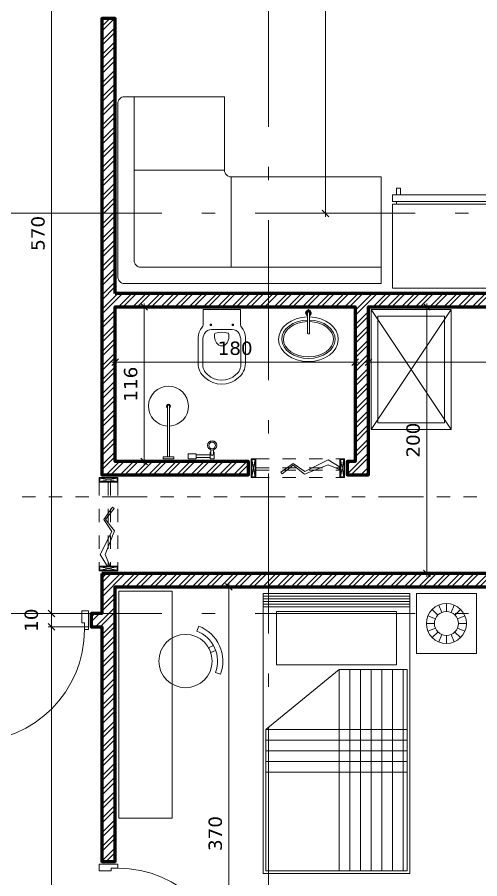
# Model space of a CAD drawing. Header units: inches. Extents: x -48 to 777, y -156 to 510.
# Drawn here: x 501.64 to 505.11, y 237.87 to 244.33 of the extents above; entities that cross this region are included whole.
import ezdxf

# ---------------------------------------------------------------- set-up
doc = ezdxf.new("R2010")
doc.units = ezdxf.units.IN
doc.header["$MEASUREMENT"] = 0
for name, pattern in [('ACAD_ISO06W100', [36, 24, -3, 0, -3, 0, -3, 0, -3]), ('ACAD_ISO10W100', [18, 12, -3, 0, -3]), ('HIDDEN2', [0.1875, 0.125, -0.0625])]:
    doc.linetypes.add(name, pattern=pattern)
doc.layers.get('Defpoints').update_dxf_attribs({"lineweight": 5})
for name, color, linetype, lineweight in [('A-AXIS', 253, 'ACAD_ISO10W100', 5), ('A-AXIS ST', 251, 'ACAD_ISO10W100', 5), ('A-DIM', 9, 'Continuous', 5), ('A-DOORS', 38, 'Continuous', 20), ('A-FURN1', 211, 'Continuous', 15), ('A-SANITARY', 120, 'Continuous', 5), ('A-WALLS', 7, 'Continuous', 60), ('H-GRASS', 100, 'Continuous', 5), ('H-WALLS', 51, 'Continuous', 5), ('modificat', 127, 'Continuous', 15)]:
    doc.layers.add(name, color=color, linetype=linetype, lineweight=lineweight)
doc.layers.add('HH-GREY', color=253, linetype='Continuous', lineweight=5, true_color=0x828282)
doc.styles.add('ROMAND', font='verdana.ttf')
doc.dimstyles.new('M-1.50', dxfattribs={"dimtxt": 0.1, "dimasz": 0.05, "dimexe": 0.025, "dimexo": 0.025, "dimgap": 0.05, "dimtad": 1, "dimlfac": 100, "dimrnd": 0.5, "dimzin": 9, "dimdsep": 46, "dimtxsty": 'ROMAND', "dimblk": 'OBLIQUE', "dimcen": 1, "dimdle": 0.025, "dimclrd": 256, "dimclre": 256, "dimclrt": 2, "dimadec": 0, "dimazin": 0, "dimtfac": 0.666667, "dimtmove": 2, "dimatfit": 3, "dimfxl": 0.04, "dimtolj": 1, "dimtzin": 5, "dimlwd": -1, "dimlwe": -1, "dimarcsym": 0})
pattern_1 = [(45, (0, 99), (-0.053033009, 0.053033009), []), (45, (0.035355, 99), (-0.053033009, 0.053033009), [])]

# ---------------------------------------------------------------- blocks, each defined once
blk = doc.blocks.new('gkjhg')
at = {"layer": 'A-FURN1', "extrusion": (0, 0, -1)}
for p, q in [((566.8796, 146.1703), (568.9796, 146.1703)), ((566.8796, 146.1703), (566.8796, 145.0703)), ((566.8996, 146.1503), (566.8996, 145.0903)), ((566.8996, 146.1503), (568.4096, 146.1503)), ((568.4096, 146.1503), (568.4096, 145.6403)), ((568.9796, 146.1703), (568.9796, 145.0703)), ((568.4446, 146.0703), (568.8446, 146.0703)), ((568.4446, 145.1703), (568.4446, 146.0703)), ((568.8446, 146.0703), (568.8446, 145.1703)), ((568.4096, 145.6403), (567.9596, 145.0903)), ((568.8446, 145.1703), (568.4446, 145.1703)), ((566.8796, 145.0703), (568.9796, 145.0703)), ((566.8996, 145.0903), (567.9596, 145.0903))]:
    blk.add_line(p, q, dxfattribs=at)
at = {"layer": 'HH-GREY', "extrusion": (0, 0, -1)}
for p, q in [((567.6396, 146.1503), (567.6396, 145.0903)), ((567.7196, 146.1503), (567.7196, 145.0903)), ((567.7996, 146.1503), (567.7996, 145.0903)), ((567.8796, 146.1503), (567.8796, 145.0903)), ((567.9596, 146.1503), (567.9596, 145.0903)), ((568.8796, 146.1703), (568.8796, 145.0703)), ((568.8996, 146.1703), (568.8996, 145.0703)), ((568.9196, 146.1703), (568.9196, 145.0703)), ((568.9396, 146.1703), (568.9396, 145.0703)), ((568.9596, 146.1703), (568.9596, 145.0703)), ((566.8996, 146.1203), (568.4096, 146.1203)), ((566.8996, 146.0403), (568.4096, 146.0403)), ((566.8996, 145.9603), (568.4096, 145.9603)), ((566.8996, 145.8803), (568.4096, 145.8803)), ((566.8996, 145.8003), (568.4096, 145.8003)), ((566.8996, 145.7203), (568.4096, 145.7203)), ((566.8996, 145.6403), (568.4096, 145.6403))]:
    blk.add_line(p, q, dxfattribs=at)
blk = doc.blocks.new('dzhgjfcgxbf')
for p, q in [((631.551, 370.256), (631.481, 370.326)), ((631.6, 370.288), (631.562, 370.381)), ((631.657, 370.3), (631.657, 370.4)), ((631.715, 370.288), (631.753, 370.381)), ((631.764, 370.256), (631.834, 370.326)), ((631.519, 370.207), (631.426, 370.245)), ((631.796, 370.207), (631.888, 370.245)), ((631.507, 370.15), (631.407, 370.15)), ((631.519, 370.092), (631.426, 370.054)), ((631.796, 370.092), (631.888, 370.054)), ((631.807, 370.15), (631.907, 370.15)), ((631.551, 370.044), (631.481, 369.973)), ((631.6, 370.011), (631.562, 369.919)), ((631.657, 370), (631.657, 369.9)), ((631.715, 370.011), (631.753, 369.919)), ((631.764, 370.044), (631.834, 369.973))]:
    blk.add_line(p, q)
for radius in [0.25, 0.15]:
    blk.add_circle((631.657, 370.15), radius)
blk = doc.blocks.new('43535423')
for p, q in [((4445436.5, 161855), (4445462.8, 161986.3)), ((4445436.5, 161986.3), (4445462.8, 161855)), ((4446097.1, 161850.7), (4446097.1, 161990.7)), ((4446127.8, 161855), (4446101.5, 161986.3)), ((4446127.8, 161986.3), (4446101.5, 161855))]:
    blk.add_line(p, q)
at = {"linetype": 'HIDDEN2'}
for p, q in [((4445467.1, 161990.7), (4446097.1, 161990.7)), ((4445467.1, 161924), (4446097.1, 161924)), ((4445467.1, 161906.5), (4446097.1, 161906.5)), ((4445467.1, 161850.7), (4446097.1, 161850.7))]:
    blk.add_line(p, q, dxfattribs=at)
for points in [[(4445432.1, 161850.7), (4445432.1, 161990.7), (4445467.1, 161990.7), (4445467.1, 161850.7)], [(4445436.5, 161855), (4445436.5, 161986.3), (4445462.8, 161986.3), (4445462.8, 161855)], [(4446097.1, 161850.7), (4446097.1, 161990.7), (4446132.1, 161990.7), (4446132.1, 161850.7)], [(4446127.8, 161855), (4446127.8, 161986.3), (4446101.5, 161986.3), (4446101.5, 161855)]]:
    blk.add_lwpolyline(points, close=True)
blk.add_lwpolyline([(4445665.1, 161877.8), (4445747.1, 161943.4), (4445833.2, 161874.6), (4446009.6, 161945.2), (4446093.9, 161911.5), (4446100.4, 161927.8), (4446009.6, 161984.1), (4445836.1, 161894.7), (4445747.1, 161955.6), (4445654.2, 161891.5), (4445665.1, 161877.8)])
blk.add_circle((4446097.1, 161919.6), 4.38)
blk = doc.blocks.new('*U34')
for points in [[(130, -160), (100, -160), (100, -20), (150, -20), (150, -110), (130, -110), (130, -160)], [(970, -160), (1000, -160), (1000, -20), (950, -20), (950, -110), (970, -110), (970, -160)], [(180, -1000), (180, -160), (130, -160), (130, -1000)]]:
    blk.add_lwpolyline(points, close=True)
blk.add_arc((130, -160), 840, 270, 0)
blk = doc.blocks.new('xcjvhcghfngf')
at = {"layer": 'A-FURN1'}
blk.add_line((538.4731, 319.9054), (538.4731, 319.1054), dxfattribs=at)
at = {"layer": 'A-FURN1', "extrusion": (0, 0, -1)}
blk.add_lwpolyline([(-538.4731, 319.1054), (-540.3981, 319.1054, -0.414214), (-540.4481, 319.1554), (-540.4481, 320.4554, -0.414214), (-540.3981, 320.5054), (-540.3258, 320.5054), (-540.3258, 319.2777, 0.414214), (-540.2758, 319.2277), (-538.4731, 319.2277)], format="xyb", dxfattribs=at)
blk.add_lwpolyline([(-540.3258, 319.9554), (-540.3258, 320.5054), (-539.6481, 320.5054), (-539.6481, 319.9554)], close=True, dxfattribs=at)
blk.add_lwpolyline([(-539.5981, 319.2277), (-540.2758, 319.2277, -0.414214), (-540.3258, 319.2777), (-540.3258, 319.9554), (-539.6481, 319.9554, 0.414214), (-539.5981, 319.9054)], format="xyb", close=True, dxfattribs=at)
blk.add_lwpolyline([(-538.4731, 319.2277), (-539.5981, 319.2277), (-539.5981, 319.9054), (-538.4731, 319.9054)], dxfattribs=at)
blk = doc.blocks.new('vnkhjghg')
at = {"extrusion": (0, 0, -1)}
for points in [[(-757.0152, 41.8368), (-757.0011, 41.7994, 0.414214), (-757.1411, 41.4902), (-757.1785, 41.4761, -0.414214)], [(-757.1426, 41.6552, -0.041739), (-757.1261, 41.6917), (-757.0895, 41.6751, 0.050126), (-757.106, 41.6387)]]:
    blk.add_lwpolyline(points, format="xyb", close=True, dxfattribs=at)
blk.add_circle((-756.9165, 41.5748), 0.2, dxfattribs=at)
blk = doc.blocks.new('DZGXFDHYN')
for points in [[(28.3776, 30.5482), (29.2776, 30.5482), (29.2776, 31.1782), (28.3776, 31.1782)], [(28.3776, 30.4782), (29.2776, 30.4782), (29.2776, 30.5282), (28.3776, 30.5282)], [(28.4076, 30.5282), (29.2476, 30.5282), (29.2476, 30.5482), (28.4076, 30.5482)], [(28.4376, 30.4782), (28.4076, 30.4782), (28.4076, 30.4282), (28.4376, 30.4282)]]:
    blk.add_lwpolyline(points, close=True)
blk = doc.blocks.new('A$C114C6178')
for points in [[(177.5, -211.9, 0.16864), (147.3, -132.7, -0.198912), (140, -115), (140, 0), (-140, 0), (-140, -115, -0.198912), (-147.3, -132.7, 0.16864), (-177.5, -211.9), (-177.5, -405, 0.225866), (-126.2, -510.7, 0.390178), (126.2, -510.7, 0.225866), (177.5, -405)], [(142.8, -231.9, 0.110329), (129.5, -180.6, 0.254034), (77, -150), (-77, -150, 0.254034), (-129.5, -180.6, 0.110329), (-142.8, -231.9), (-142.8, -405, 0.247706), (-105.9, -488.7, 0.390724), (106.2, -488.4, 0.246571), (142.8, -405)], [(54.9, -185.7, 0.338204), (47.1, -176.5, 0.109547), (-47.1, -176.5, 0.38369), (-52.4, -185.7, 0.252795), (-25.1, -266.2, 0.060555), (-21, -268.7, 0.083015), (0, -272.4, 0.083015), (21, -268.7, 0.060555), (25.1, -266.2, 0.250335)]]:
    blk.add_lwpolyline(points, format="xyb", close=True)
for centre in [(-82.5, -115), (82.5, -115)]:
    blk.add_circle(centre, 5.91)
blk = doc.blocks.new('fghjgcfd')
blk.add_lwpolyline([(114.5988, -90.6044), (114.5932, -90.6044), (114.5932, -90.6223), (114.5988, -90.6223)], close=True)
for points in [[(114.5932, -90.6209, 0.697476), (114.5868, -90.6535), (114.5868, -90.6631, -0.791584), (114.5932, -90.6121)], [(114.6052, -90.8243, -0.509087), (114.5932, -90.8331, -0.325305), (114.5868, -90.8243), (114.5868, -90.6384, -1), (114.6052, -90.6384)], [(114.6052, -90.6631), (114.6052, -90.6535, 0.697476), (114.5988, -90.6209), (114.5988, -90.6121, -0.791584)]]:
    blk.add_lwpolyline(points, format="xyb", close=True)
at = {"extrusion": (0, 0, -1)}
for major_axis, ratio, start_param, end_param in [((-0.28, 0), 0.75, 7.88683, 14.104318), ((-0.25, 0), 0.72, 7.890774, 14.100375), ((-0.235, 0), 0.702128, 7.893123, 14.098025)]:
    blk.add_ellipse((114.596, -90.8834), major_axis=major_axis, ratio=ratio, start_param=start_param, end_param=end_param, dxfattribs=at)
blk = doc.blocks.new('A$C4CB417C4')
blk.add_lwpolyline([(245.2, 7), (381.7, 7, -4.038071), (381.7, -7), (245.2, -7, 42.833797)], format="xyb", close=True)
at = {"ltscale": 0.1}
blk.add_lwpolyline([(0, 40), (15, 40), (15, -40), (0, -40)], close=True, dxfattribs=at)
blk.add_lwpolyline([(402, 7), (15, 7), (15, -7), (402, -7)], close=True)
for radius, start, end in [(150, 182.67477, 177.32523), (15, 207.81814, 152.18186), (12, 215.68533, 144.31467)]:
    blk.add_arc((395, 0), radius, start, end, dxfattribs=at)
blk = doc.blocks.new('A$C666D454D')
at = {"ltscale": 0.1}
for p, q in [((37, 10), (67.5, 10)), ((37, -10), (67.5, -10))]:
    blk.add_line(p, q, dxfattribs=at)
blk.add_lwpolyline([(37, 11), (47, 11), (47, 10.5), (50, 10.5), (50, 15), (0, 15), (0, -15), (50, -15), (50, -10.5), (47, -10.5), (47, -11), (37, -11, -1)], format="xyb", close=True, dxfattribs=at)
blk.add_lwpolyline([(37, -10), (37, -10), (37, -10, -1), (37, 10), (37, 10), (37, 10)], format="xyb", dxfattribs=at)
for radius in [35, 25]:
    blk.add_circle((101, 0), radius, dxfattribs=at)
blk = doc.blocks.new('A$C05B82E3A')
at = {"ltscale": 0.1}
for p, q in [((-30, 29), (-135, 29)), ((-30, 9), (-135, 9))]:
    blk.add_line(p, q, dxfattribs=at)
blk.add_lwpolyline([(30, 0), (30, 38), (-30, 38), (-30, 0)], close=True, dxfattribs=at)
at = {"ltscale": 0.1, "xscale": -1, "rotation": 270}
blk.add_blockref('A$C666D454D', (-150, 0), dxfattribs=at)
blk = doc.blocks.new('AXIS')
at = {"layer": 'A-AXIS ST', "ltscale": 0.1}
for p, q in [((647.01853, 296.91777), (647.01853, 336.01919)), ((657.61853, 319.06933), (627.81853, 319.06933)), ((657.61853, 316.06777), (627.81853, 316.06777))]:
    blk.add_line(p, q, dxfattribs=at)
blk = doc.blocks.new('_Oblique')
at = {"color": 0, "linetype": 'ByBlock', "lineweight": -2}
blk.add_line((-0.5, -0.5), (0.5, 0.5), dxfattribs=at)
blk = doc.blocks.new('*D1363')
at = {"layer": 'A-DIM', "transparency": 16777216}
blk.add_line((503.2306, 236.3321), (503.2306, 240.0821), dxfattribs=at)
at = {"layer": 'Defpoints', "color": 0, "transparency": 16777216}
for p in [(503.2306, 240.0571), (503.2306, 240.0571), (503.2306, 236.3571)]:
    blk.add_point(p, dxfattribs=at)
at = {"layer": 'A-DIM', "transparency": 16777216, "xscale": 0.05, "yscale": 0.05, "zscale": 0.05}
for p, rotation in [((503.2306, 240.0571), 90), ((503.2306, 236.3571), 270)]:
    blk.add_blockref('_Oblique', p, dxfattribs=dict(at, rotation=rotation))
at = {"layer": 'A-DIM', "color": 2, "transparency": 16777216, "insert": (503.1285, 238.2071), "char_height": 0.1, "attachment_point": 5, "rotation": 90, "style": 'ROMAND'}
blk.add_mtext('\\A1;370', dxfattribs=at)
blk = doc.blocks.new('*D1364')
at = {"layer": 'A-DIM', "transparency": 16777216}
blk.add_line((502.3518, 241.743), (504.2018, 241.743), dxfattribs=at)
at = {"layer": 'Defpoints', "color": 0, "transparency": 16777216}
for p in [(502.3768, 241.743), (504.1768, 241.743), (504.1768, 241.743)]:
    blk.add_point(p, dxfattribs=at)
at = {"layer": 'A-DIM', "transparency": 16777216, "xscale": 0.05, "yscale": 0.05, "zscale": 0.05, "rotation": 180}
blk.add_blockref('_Oblique', (502.3768, 241.743), dxfattribs=at)
at = {"layer": 'A-DIM', "transparency": 16777216, "xscale": 0.05, "yscale": 0.05, "zscale": 0.05}
blk.add_blockref('_Oblique', (504.1768, 241.743), dxfattribs=at)
at = {"layer": 'A-DIM', "color": 2, "transparency": 16777216, "insert": (503.2768, 241.8452), "char_height": 0.1, "attachment_point": 5, "style": 'ROMAND'}
blk.add_mtext('\\A1;180', dxfattribs=at)
blk = doc.blocks.new('*D1365')
at = {"layer": 'A-DIM', "transparency": 16777216}
blk.add_line((502.5957, 242.1819), (502.5957, 240.9719), dxfattribs=at)
at = {"layer": 'Defpoints', "color": 0, "transparency": 16777216}
for p in [(502.5957, 242.1569), (502.5957, 240.9969), (502.5957, 240.9969)]:
    blk.add_point(p, dxfattribs=at)
at = {"layer": 'A-DIM', "transparency": 16777216, "xscale": 0.05, "yscale": 0.05, "zscale": 0.05}
for p, rotation in [((502.5957, 242.1569), 90), ((502.5957, 240.9969), 270)]:
    blk.add_blockref('_Oblique', p, dxfattribs=dict(at, rotation=rotation))
at = {"layer": 'A-DIM', "color": 2, "transparency": 16777216, "insert": (502.4937, 241.5769), "char_height": 0.1, "attachment_point": 5, "rotation": 90, "style": 'ROMAND'}
blk.add_mtext('\\A1;116', dxfattribs=at)
blk = doc.blocks.new('*D1366')
at = {"layer": 'A-DIM', "transparency": 16777216}
for p, q in [((504.2768, 241.768), (504.2768, 241.768)), ((504.2518, 241.743), (506.3518, 241.743))]:
    blk.add_line(p, q, dxfattribs=at)
at = {"layer": 'Defpoints', "color": 0, "transparency": 16777216}
for p in [(504.2768, 241.743), (506.3268, 241.743), (506.3268, 241.743)]:
    blk.add_point(p, dxfattribs=at)
at = {"layer": 'A-DIM', "transparency": 16777216, "xscale": 0.05, "yscale": 0.05, "zscale": 0.05, "rotation": 180}
blk.add_blockref('_Oblique', (504.2768, 241.743), dxfattribs=at)
at = {"layer": 'A-DIM', "transparency": 16777216, "xscale": 0.05, "yscale": 0.05, "zscale": 0.05}
blk.add_blockref('_Oblique', (506.3268, 241.743), dxfattribs=at)
at = {"layer": 'A-DIM', "color": 2, "transparency": 16777216, "insert": (505.3018, 241.845), "char_height": 0.1, "attachment_point": 5, "style": 'ROMAND'}
blk.add_mtext('\\A1;205', dxfattribs=at)
blk = doc.blocks.new('*D1367')
at = {"layer": 'A-DIM', "transparency": 16777216}
blk.add_line((504.7142, 242.1821), (504.7142, 240.1321), dxfattribs=at)
at = {"layer": 'Defpoints', "color": 0, "transparency": 16777216}
for p in [(504.7142, 242.1571), (504.7142, 240.1571), (504.7142, 240.1571)]:
    blk.add_point(p, dxfattribs=at)
at = {"layer": 'A-DIM', "transparency": 16777216, "xscale": 0.05, "yscale": 0.05, "zscale": 0.05}
for p, rotation in [((504.7142, 242.1571), 90), ((504.7142, 240.1571), 270)]:
    blk.add_blockref('_Oblique', p, dxfattribs=dict(at, rotation=rotation))
at = {"layer": 'A-DIM', "color": 2, "transparency": 16777216, "insert": (504.6122, 241.1571), "char_height": 0.1, "attachment_point": 5, "rotation": 90, "style": 'ROMAND'}
blk.add_mtext('\\A1;200', dxfattribs=at)
blk = doc.blocks.new('*D1374')
at = {"layer": 'A-DIM', "transparency": 16777216}
for p, q in [((503.9286, 246.3587), (503.9286, 246.3587)), ((503.9536, 246.3837), (503.9536, 242.8321))]:
    blk.add_line(p, q, dxfattribs=at)
at = {"layer": 'Defpoints', "color": 0, "transparency": 16777216}
for p in [(503.9536, 246.3587), (503.9536, 242.8571), (503.9536, 242.8571)]:
    blk.add_point(p, dxfattribs=at)
at = {"layer": 'A-DIM', "transparency": 16777216, "xscale": 0.05, "yscale": 0.05, "zscale": 0.05}
for p, rotation in [((503.9536, 246.3587), 90), ((503.9536, 242.8571), 270)]:
    blk.add_blockref('_Oblique', p, dxfattribs=dict(at, rotation=rotation))
at = {"layer": 'A-DIM', "color": 2, "transparency": 16777216, "insert": (503.8515, 244.6079), "char_height": 0.1, "attachment_point": 5, "rotation": 90, "style": 'ROMAND'}
blk.add_mtext('\\A1;350', dxfattribs=at)
blk = doc.blocks.new('*D1305')
at = {"layer": 'A-DIM', "transparency": 16777216}
for p, q in [((502.1718, 239.7569), (501.8757, 239.7569)), ((501.9007, 233.1319), (501.9007, 239.7819)), ((502.1718, 233.1569), (501.8757, 233.1569))]:
    blk.add_line(p, q, dxfattribs=at)
at = {"layer": 'Defpoints', "color": 0, "transparency": 16777216}
for p in [(501.9007, 239.7569), (502.1968, 239.7569), (502.1968, 233.1569)]:
    blk.add_point(p, dxfattribs=at)
at = {"layer": 'A-DIM', "transparency": 16777216, "xscale": 0.05, "yscale": 0.05, "zscale": 0.05}
for p, rotation in [((501.9007, 239.7569), 90), ((501.9007, 233.1569), 270)]:
    blk.add_blockref('_Oblique', p, dxfattribs=dict(at, rotation=rotation))
at = {"layer": 'A-DIM', "color": 2, "transparency": 16777216, "insert": (501.7987, 236.4569), "char_height": 0.1, "attachment_point": 5, "rotation": 90, "style": 'ROMAND'}
blk.add_mtext('\\A1;660', dxfattribs=at)
blk = doc.blocks.new('*D1306')
at = {"layer": 'A-DIM', "transparency": 16777216}
for p, q in [((502.1718, 239.8569), (501.8757, 239.8569)), ((501.9007, 239.7319), (501.9007, 239.8819)), ((502.1718, 239.7569), (501.8757, 239.7569))]:
    blk.add_line(p, q, dxfattribs=at)
at = {"layer": 'Defpoints', "color": 0, "transparency": 16777216}
for p in [(501.9007, 239.8569), (502.1968, 239.8569), (502.1968, 239.7569)]:
    blk.add_point(p, dxfattribs=at)
at = {"layer": 'A-DIM', "transparency": 16777216, "xscale": 0.05, "yscale": 0.05, "zscale": 0.05}
for p, rotation in [((501.9007, 239.8569), 90), ((501.9007, 239.7569), 270)]:
    blk.add_blockref('_Oblique', p, dxfattribs=dict(at, rotation=rotation))
at = {"layer": 'A-DIM', "color": 2, "transparency": 16777216, "insert": (501.7487, 239.8069), "char_height": 0.1, "attachment_point": 5, "rotation": 90, "style": 'ROMAND'}
blk.add_mtext('\\A1;10', dxfattribs=at)
blk = doc.blocks.new('*D1307')
at = {"layer": 'A-DIM', "transparency": 16777216}
for p, q in [((501.9007, 239.8319), (501.9007, 245.5834)), ((502.2518, 245.5584), (501.8757, 245.5584)), ((502.1718, 239.8569), (501.8757, 239.8569))]:
    blk.add_line(p, q, dxfattribs=at)
at = {"layer": 'Defpoints', "color": 0, "transparency": 16777216}
for p in [(501.9007, 245.5584), (502.2768, 245.5584), (502.1968, 239.8569)]:
    blk.add_point(p, dxfattribs=at)
at = {"layer": 'A-DIM', "transparency": 16777216, "xscale": 0.05, "yscale": 0.05, "zscale": 0.05}
for p, rotation in [((501.9007, 245.5584), 90), ((501.9007, 239.8569), 270)]:
    blk.add_blockref('_Oblique', p, dxfattribs=dict(at, rotation=rotation))
at = {"layer": 'A-DIM', "color": 2, "transparency": 16777216, "insert": (501.7987, 242.7077), "char_height": 0.1, "attachment_point": 5, "rotation": 90, "style": 'ROMAND'}
blk.add_mtext('\\A1;570', dxfattribs=at)

msp = doc.modelspace()

# ---------------------------------------------------------------- hatches: boundary and pattern name
at = {"layer": 'H-GRASS'}
h = msp.add_hatch(dxfattribs=at)
h.set_pattern_fill('AR-SAND', color=256, scale=0.1, angle=270)
h.set_pattern_definition([(307.5, (-242.49175, -76.21088), (0.192682377, 0.006299336), [0, -0.152, 0, -0.17, 0, -0.1625]), (277.5, (-242.49175, -76.21088), (0.28221461, -0.17697767), [0, -0.082, 0, -0.137, 0, -0.0525]), (237.5, (-242.49175, -76.08788), (0.000565905, -0.311414186), [0, -0.05, 0, -0.18, 0, -0.235]), (227.5, (-242.49175, -76.08788), (0.08776756, -0.30061266), [0, -0.025, 0, -0.118, 0, -0.135])])
h.paths.add_polyline_path([(506.12678, 226.70688), (508.97678, 226.70688), (508.97678, 240.15688), (510.97678, 240.15688), (510.97678, 253.21851), (510.12678, 253.21853), (510.12678, 240.9073), (506.62678, 240.9073), (506.62678, 240.90605), (506.62678, 240.30688), (506.62678, 238.60688), (506.62678, 237.10688), (506.62678, 236.00688), (506.62678, 234.50688), (506.62678, 228.55688), (506.12678, 228.55688)])
edge = h.paths.add_edge_path()
edge.add_line((502.35658, 226.70688), (503.21865, 226.70688))
edge.add_arc((505.37678, 228.15688), 2.6, 180, 213.896355, ccw=False)
edge.add_line((502.77678, 228.15688), (502.77678, 228.55688))
edge.add_line((502.77678, 228.55688), (501.8458, 228.55688))
edge.add_line((501.8458, 228.55688), (501.8458, 227.45688))
edge.add_line((501.8458, 227.45688), (501.8458, 226.80688))
edge.add_line((501.8458, 226.80688), (502.31084, 226.80688))
edge.add_arc((505.35617, 228.13953), 3.32415, 203.63435, 205.529844)
h = msp.add_hatch(dxfattribs=at)
h.set_pattern_fill('AR-SAND', color=256, scale=0.1, angle=270)
h.set_pattern_definition([(307.5, (0, 99), (0.192682377, 0.006299336), [0, -0.152, 0, -0.17, 0, -0.1625]), (277.5, (0, 99), (0.28221461, -0.17697767), [0, -0.082, 0, -0.137, 0, -0.0525]), (237.5, (2e-17, 99.123), (0.000565905, -0.311414186), [0, -0.05, 0, -0.18, 0, -0.235]), (227.5, (2e-17, 99.123), (0.08776756, -0.30061266), [0, -0.025, 0, -0.118, 0, -0.135])])
edge = h.paths.add_edge_path()
edge.add_line((510.97678, 240.00688), (509.12678, 240.00688))
edge.add_line((509.12678, 240.00688), (509.12678, 226.55688))
edge.add_line((509.12678, 226.55688), (502.43357, 226.55688))
edge.add_arc((505.37678, 228.15688), 3.35, 208.52955, 270)
edge.add_line((505.37678, 224.80688), (511.56759, 224.80688))
edge.add_line((511.56759, 224.80688), (510.97678, 225.52365))
edge.add_line((510.97678, 225.52365), (510.97678, 240.00688))
at = {"layer": 'H-WALLS'}
h = msp.add_hatch(dxfattribs=at)
h.set_pattern_fill('ANSI32', color=256, scale=0.2)
h.set_pattern_definition(pattern_1)
h.paths.add_polyline_path([(502.37678, 242.25688), (502.37678, 244.31845), (502.27678, 244.31845), (502.27678, 240.89688), (503.37678, 240.89688), (503.37678, 240.99689), (502.37678, 240.99689), (502.37678, 242.15688), (504.17678, 242.15688), (504.17678, 240.99689), (504.11678, 240.99689), (504.11678, 240.89688), (504.27678, 240.89688), (504.27678, 242.15688), (506.32678, 242.15688), (506.32678, 242.25688)])
h = msp.add_hatch(dxfattribs=at)
h.set_pattern_fill('ANSI32', color=256, scale=0.2)
h.set_pattern_definition(pattern_1)
h.paths.add_polyline_path([(502.27678, 240.15688), (502.27678, 239.85688), (502.19678, 239.85688), (502.19678, 239.75688), (502.27678, 239.75688), (502.27678, 237.99688), (502.37678, 237.99688), (502.37678, 240.05688), (506.32678, 240.05688), (506.32678, 240.15688)])

# ---------------------------------------------------------------- linework, layer by layer
at = {"layer": 'A-AXIS', "linetype": 'ACAD_ISO06W100', "ltscale": 0.014}
msp.add_line((487.77664, 240.73298), (511.66993, 240.73298), dxfattribs=at)
at = {"layer": 'A-FURN1'}
msp.add_lwpolyline([(502.40353, 240.02332), (502.80353, 240.02332), (502.80353, 238.32332), (502.40353, 238.32332)], close=True, dxfattribs=at)
at = {"layer": 'A-FURN1', "extrusion": (0, 0, -1)}
msp.add_lwpolyline([(-505.08671, 240.00688), (-505.08671, 239.55688), (-504.63671, 239.55688), (-504.63671, 240.00688)], close=True, dxfattribs=at)
at = {"layer": 'A-WALLS'}
msp.add_lwpolyline([(502.37678, 242.25688), (502.37678, 244.31845), (502.27678, 244.31845), (502.27678, 240.89688), (503.37678, 240.89688), (503.37678, 240.99689), (502.37678, 240.99689), (502.37678, 242.15688), (504.17678, 242.15688), (504.17678, 240.99689), (504.11678, 240.99689), (504.11678, 240.89688), (504.27678, 240.89688), (504.27678, 242.15688), (506.32678, 242.15688), (506.32678, 242.25688), (502.37678, 242.25688)], dxfattribs=at)
msp.add_lwpolyline([(502.27678, 240.15688), (502.27678, 239.85688), (502.19678, 239.85688), (502.19678, 239.75688), (502.27678, 239.75688), (502.27678, 237.99688), (502.37678, 237.99688), (502.37678, 240.05688), (506.32678, 240.05688), (506.32678, 240.15688)], close=True, dxfattribs=at)
at = {"layer": 'modificat'}
for p, q in [((504.89678, 242.13688), (504.29678, 241.23688)), ((504.89678, 241.23688), (504.29678, 242.13688))]:
    msp.add_line(p, q, dxfattribs=at)
for points in [[(504.29678, 242.13688), (504.29678, 241.23688), (504.89678, 241.23688), (504.89678, 242.13688)], [(504.34678, 242.08688), (504.34678, 241.28688), (504.84678, 241.28688), (504.84678, 242.08688)]]:
    msp.add_lwpolyline(points, close=True, dxfattribs=at)

# ---------------------------------------------------------------- block references
at = {"layer": 'A-DIM'}
msp.add_blockref('AXIS', (-143.49175, -76.21088), dxfattribs=at)
at = {"layer": 'A-DOORS'}
for name, p, xscale, yscale, zscale in [('43535423', (-3942.03537, 79.02623), 0.001, 0.001, 0.001), ('*U34', (501.17678, 239.89688), 0.0009999999999906, 0.0009999999999906, 0.0009999999999906)]:
    msp.add_blockref(name, p, dxfattribs=dict(at, xscale=xscale, yscale=yscale, zscale=zscale))
for name, p, xscale, yscale, zscale, rotation in [('43535423', (664.24743, 4686.30903), -0.001, 0.001, 0.001, 90), ('*U34', (502.23678, 236.97688), 0.0009999999999906, 0.0009999999999906, 0.0009999999999906, 90.00000000000001)]:
    msp.add_blockref(name, p, dxfattribs=dict(at, xscale=xscale, yscale=yscale, zscale=zscale, rotation=rotation))
at = {"layer": 'A-FURN1', "xscale": -1}
msp.add_blockref('xcjvhcghfngf', (1042.84531, -76.77383), dxfattribs=at)
at = {"layer": 'A-FURN1', "xscale": -1, "rotation": 270.0000000273443}
msp.add_blockref('gkjhg', (358.41638, -328.97274), dxfattribs=at)
at = {"layer": 'A-FURN1', "extrusion": (0, 0, -1), "xscale": 0.5999999999999998, "yscale": 0.5999999999999998, "zscale": 0.5999999999999998, "rotation": 269.9996903654621}
msp.add_blockref('dzhgjfcgxbf', (-726.94941, 618.77755), dxfattribs=at)
at = {"layer": 'A-FURN1'}
msp.add_blockref('vnkhjghg', (-254.01187, 197.92537), dxfattribs=at)
at = {"layer": 'A-SANITARY', "extrusion": (0, 0, -1), "rotation": 180}
msp.add_blockref('DZGXFDHYN', (-476.07914, 273.47503), dxfattribs=at)
at = {"layer": 'A-SANITARY', "extrusion": (0, 0, -1), "xscale": 0.001000000000885, "yscale": 0.001000000000885, "zscale": -0.001000000000885}
msp.add_blockref('A$C114C6178', (-503.17678, 242.13688), dxfattribs=at)
at = {"layer": 'A-SANITARY'}
for name, p, xscale, yscale, zscale, rotation in [('fghjgcfd', (412.14997, 314.62043), 0.8, 0.8, 0.8, 359.9999999889927), ('A$C4CB417C4', (502.77678, 241.01689), -0.001000000000885, 0.001000000000885, 0.001000000000885, 270)]:
    msp.add_blockref(name, p, dxfattribs=dict(at, xscale=xscale, yscale=yscale, zscale=zscale, rotation=rotation))
at = {"layer": 'A-SANITARY', "xscale": -0.001000000000885, "yscale": 0.001000000000885, "zscale": 0.001000000000885}
msp.add_blockref('A$C05B82E3A', (502.95496, 241.01689), dxfattribs=at)

# ---------------------------------------------------------------- dimensions: what is measured, and where the dimension line sits
at = {"layer": 'A-DIM'}
for base, p1, p2, picture, middle in [((503.95356, 242.85712), (503.95356, 246.35868), (503.95356, 242.85712), '*D1374', (503.85147, 244.6079)), ((501.90075, 245.55845), (502.19678, 239.85688), (502.27678, 245.55845), '*D1307', (501.7987, 242.70767)), ((502.59567, 240.99689), (502.59567, 242.15688), (502.59567, 240.99689), '*D1365', (502.49369, 241.57689)), ((504.71424, 240.15712), (504.71424, 242.15712), (504.71424, 240.15712), '*D1367', (504.61215, 241.15712)), ((503.23056, 240.05712), (503.23056, 236.35712), (503.23056, 240.05712), '*D1363', (503.12848, 238.20712)), ((501.90075, 239.85688), (502.19678, 239.75688), (502.19678, 239.85688), '*D1306', (501.7487, 239.80688)), ((501.90075, 239.75688), (502.19678, 233.15688), (502.19678, 239.75688), '*D1305', (501.7987, 236.45688))]:
    dim = msp.add_linear_dim(base=base, p1=p1, p2=p2, angle=90, dimstyle='M-1.50', dxfattribs=at)
    dim.commit()
    dim.dimension.update_dxf_attribs({"geometry": picture, "text_midpoint": middle})
for base, p1, p2, picture, middle in [((504.17678, 241.74296), (502.37678, 241.74296), (504.17678, 241.74296), '*D1364', (503.27678, 241.84524)), ((506.32678, 241.74296), (504.27678, 241.74296), (506.32678, 241.74296), '*D1366', (505.30178, 241.84504))]:
    dim = msp.add_linear_dim(base=base, p1=p1, p2=p2, dimstyle='M-1.50', dxfattribs=at)
    dim.commit()
    dim.dimension.update_dxf_attribs({"geometry": picture, "text_midpoint": middle})

doc.saveas('drawing.dxf')
